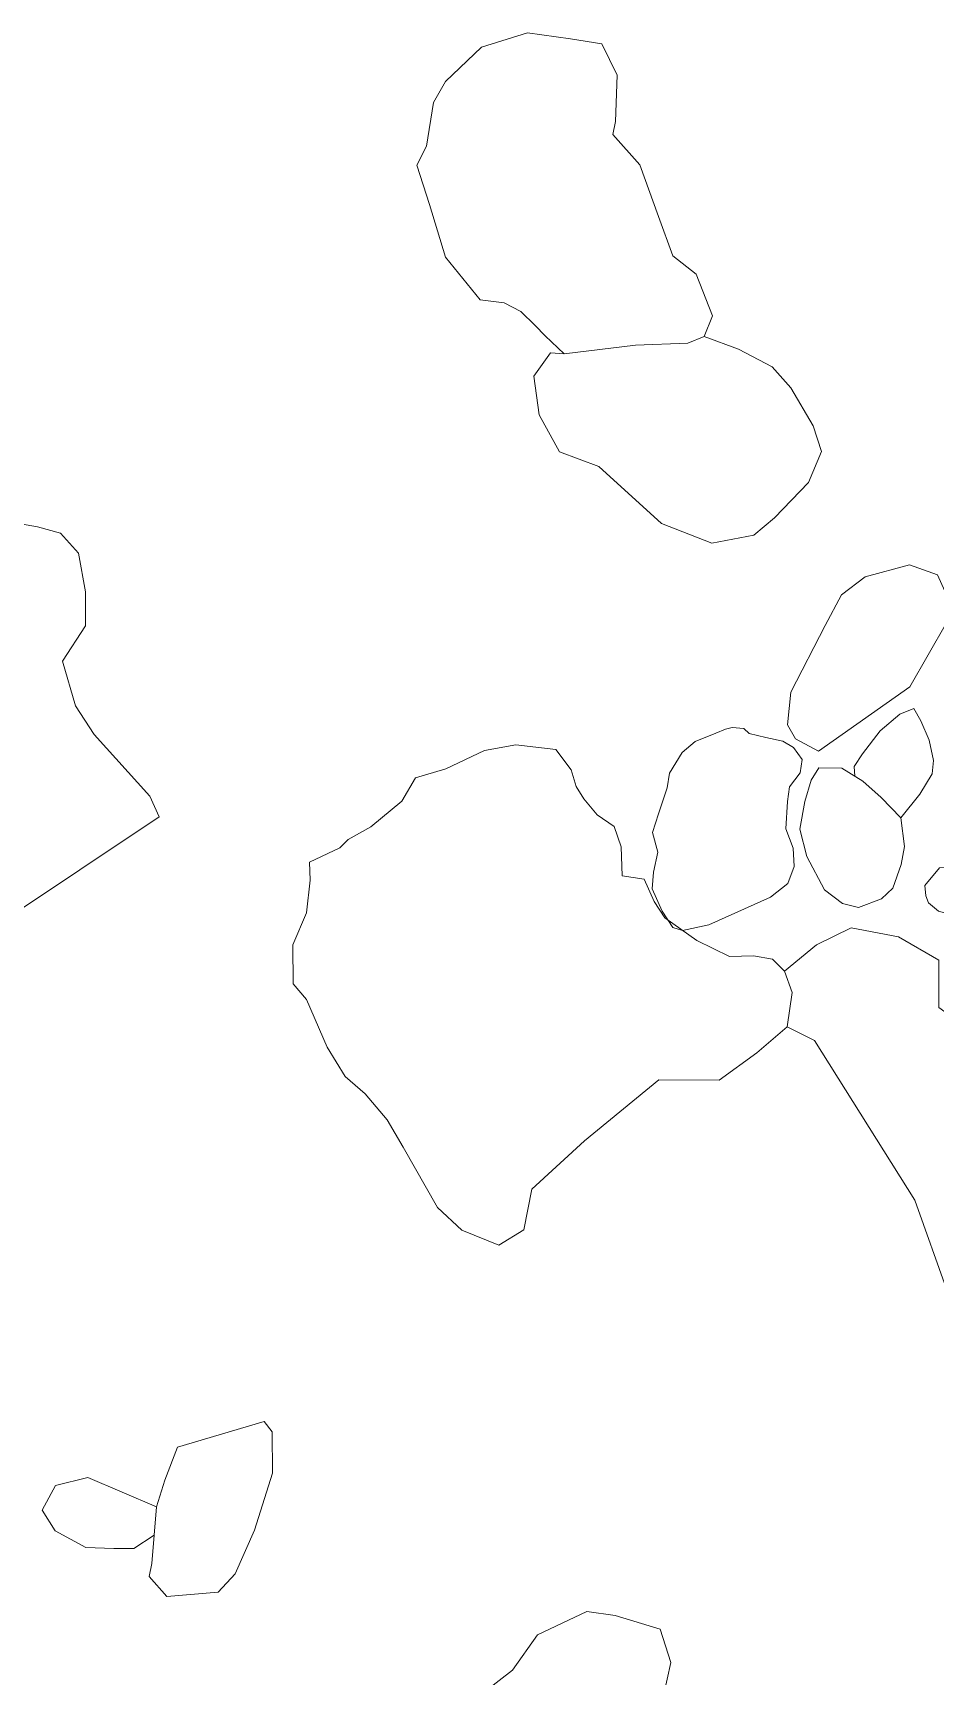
# Model space of a CAD drawing. Header units: metres. Extents: x -10443 to -4073, y -33280 to -26846.
# Drawn here: x -7931.937 to -7929.579, y -29731.074 to -29726.779 of the extents above; entities that cross this region are included whole.
import ezdxf

# ---------------------------------------------------------------- set-up
doc = ezdxf.new("R2010")
doc.units = ezdxf.units.M
doc.header["$MEASUREMENT"] = 0
doc.linetypes.add('CONTINUOUS_2', pattern=[0])
doc.layers.add('石', color=241, linetype='CONTINUOUS_2', lineweight=18)

msp = doc.modelspace()

# ---------------------------------------------------------------- linework, layer by layer
at = {"layer": '石', "color": 4, "linetype": 'CONTINUOUS_2', "lineweight": 18, "flags": 128}
for points in [[(-7930.4143, -29727.0104), (-7930.4095, -29726.8898), (-7930.4503, -29726.8074), (-7930.5318, -29726.7945), (-7930.6439, -29726.7789), (-7930.7644, -29726.8164), (-7930.8587, -29726.9062), (-7930.8904, -29726.9611), (-7930.9081, -29727.0749), (-7930.9336, -29727.1245), (-7930.9003, -29727.2274), (-7930.8585, -29727.3655), (-7930.7684, -29727.4772), (-7930.7056, -29727.4846), (-7930.6615, -29727.5077), (-7930.6243, -29727.5436), (-7930.5978, -29727.5709), (-7930.5481, -29727.6176), (-7930.3617, -29727.5954), (-7930.2248, -29727.5901), (-7930.1829, -29727.5726), (-7930.1609, -29727.5188), (-7930.2032, -29727.4094), (-7930.2644, -29727.3618), (-7930.3015, -29727.2586), (-7930.3511, -29727.1236), (-7930.4211, -29727.0444), (-7930.4143, -29727.0104)], [(-7930.5481, -29727.6176), (-7930.5839, -29727.6149), (-7930.6277, -29727.6764), (-7930.6135, -29727.7776), (-7930.5605, -29727.8745), (-7930.4581, -29727.9123), (-7930.2943, -29728.0611), (-7930.1624, -29728.113), (-7930.0529, -29728.0919), (-7929.999, -29728.0466), (-7929.9102, -29727.9544), (-7929.8762, -29727.8729), (-7929.8972, -29727.8057), (-7929.9558, -29727.7064), (-7930.0048, -29727.6521), (-7930.0931, -29727.606), (-7930.1829, -29727.5726), (-7930.2248, -29727.5901)], [(-7933.0425, -29729.0424), (-7933.2234, -29728.8479), (-7933.379, -29728.473), (-7933.372, -29728.3717), (-7933.201, -29728.1964), (-7933.1096, -29728.0526), (-7932.9983, -29727.9662), (-7932.9257, -29727.9053), (-7932.8194, -29727.8762), (-7932.6942, -29727.8948), (-7932.6247, -29727.9355), (-7932.5001, -29727.8734), (-7932.4164, -29727.9268), (-7932.3331, -29727.9418), (-7932.2222, -29727.9476), (-7932.1469, -29727.9446), (-7932.0697, -29728.0282), (-7931.9992, -29728.0575), (-7931.9253, -29728.0697), (-7931.8653, -29728.0865), (-7931.818, -29728.1387), (-7931.8, -29728.2402), (-7931.8, -29728.3286), (-7931.86, -29728.4214), (-7931.826, -29728.5377), (-7931.7769, -29728.6131), (-7931.6314, -29728.7738), (-7931.6073, -29728.8278), (-7932.0217, -29729.1049), (-7932.1988, -29729.2181), (-7932.3869, -29729.3477), (-7932.4579, -29729.3684), (-7932.7516, -29729.2543), (-7932.9062, -29729.1543), (-7933.0199, -29729.0694), (-7933.0425, -29729.0424)], [(-7929.9646, -29728.5876), (-7929.9558, -29728.5025), (-7929.8663, -29728.3284), (-7929.8233, -29728.2476), (-7929.7616, -29728.2004), (-7929.6461, -29728.1695), (-7929.5728, -29728.1952), (-7929.5534, -29728.2379), (-7929.5492, -29728.3215), (-7929.6446, -29728.4887), (-7929.8834, -29728.6562), (-7929.9434, -29728.624), (-7929.9646, -29728.5876)], [(-7929.6682, -29728.8304), (-7929.6187, -29728.7693), (-7929.5867, -29728.7159), (-7929.5828, -29728.6806), (-7929.5942, -29728.6279), (-7929.6159, -29728.5771), (-7929.6347, -29728.5447), (-7929.6706, -29728.5601), (-7929.7223, -29728.6035), (-7929.7685, -29728.6632), (-7929.7903, -29728.6962), (-7929.7885, -29728.7216)], [(-7930.1096, -29728.5944), (-7930.0791, -29728.5971), (-7930.0649, -29728.6103), (-7930.0214, -29728.6209), (-7929.977, -29728.6308), (-7929.9494, -29728.6469), (-7929.9265, -29728.6779), (-7929.9313, -29728.7134), (-7929.9592, -29728.7494), (-7929.9643, -29728.7882), (-7929.9688, -29728.8596), (-7929.9502, -29728.9099), (-7929.9475, -29728.958), (-7929.9634, -29729.0027), (-7930.0092, -29729.038), (-7930.1701, -29729.1102), (-7930.239, -29729.1255), (-7930.2647, -29729.1173), (-7930.2926, -29729.0747), (-7930.3182, -29729.0161), (-7930.3153, -29728.9728), (-7930.3039, -29728.9208), (-7930.3173, -29728.8692), (-7930.3019, -29728.8202), (-7930.2789, -29728.7522), (-7930.273, -29728.7142), (-7930.2401, -29728.6599), (-7930.206, -29728.6313), (-7930.152, -29728.6095), (-7930.1263, -29728.599), (-7930.1096, -29728.5944)], [(-7931.2139, -29728.9467), (-7931.135, -29728.9088), (-7931.1127, -29728.8877), (-7931.0534, -29728.8544), (-7930.9732, -29728.7871), (-7930.9371, -29728.7262), (-7930.8581, -29728.7024), (-7930.7566, -29728.6549), (-7930.6746, -29728.6403), (-7930.5706, -29728.6519), (-7930.5304, -29728.7054), (-7930.5175, -29728.7488), (-7930.4973, -29728.7813), (-7930.4625, -29728.8228), (-7930.4178, -29728.8536), (-7930.3994, -29728.9065), (-7930.397, -29728.9823), (-7930.3391, -29728.9912), (-7930.3135, -29729.0498), (-7930.2856, -29729.0924), (-7930.2021, -29729.151), (-7930.1161, -29729.1935), (-7930.0536, -29729.1913), (-7930.0039, -29729.1999), (-7929.9725, -29729.2317), (-7929.9526, -29729.2872), (-7929.9656, -29729.3767), (-7930.045, -29729.4449), (-7930.1435, -29729.5165), (-7930.3008, -29729.5154), (-7930.4954, -29729.6752), (-7930.6333, -29729.8015), (-7930.6541, -29729.9073), (-7930.7192, -29729.9477), (-7930.8157, -29729.9085), (-7930.8797, -29729.8491), (-7930.9696, -29729.6913), (-7931.0115, -29729.6204), (-7931.0689, -29729.552), (-7931.1207, -29729.5071), (-7931.1678, -29729.4299), (-7931.2223, -29729.306), (-7931.2571, -29729.2645), (-7931.2578, -29729.1626), (-7931.2217, -29729.0793), (-7931.2123, -29728.9936), (-7931.2139, -29728.9467)], [(-7929.8831, -29728.6997), (-7929.8225, -29728.7007), (-7929.7674, -29728.7346), (-7929.72, -29728.778), (-7929.6682, -29728.8304), (-7929.6585, -29728.9055), (-7929.6678, -29728.9525), (-7929.6894, -29729.0147), (-7929.7192, -29729.0429), (-7929.7792, -29729.0649), (-7929.821, -29729.0544), (-7929.8683, -29729.0187), (-7929.9145, -29728.9318), (-7929.9322, -29728.8602), (-7929.919, -29728.7879), (-7929.903, -29728.7321), (-7929.8831, -29728.6997)], [(-7929.6032, -29729.0345), (-7929.6054, -29729.0077), (-7929.5672, -29728.9617), (-7929.4946, -29728.9559), (-7929.4677, -29728.9738), (-7929.4531, -29729.0028), (-7929.4598, -29729.0398), (-7929.4882, -29729.0825), (-7929.5183, -29729.0966), (-7929.5418, -29729.0827), (-7929.5699, -29729.075), (-7929.5965, -29729.0533), (-7929.6032, -29729.0345)], [(-7929.3048, -29730.6655), (-7929.4515, -29730.4479), (-7929.5454, -29730.0725), (-7929.6314, -29729.8299), (-7929.8939, -29729.4126), (-7929.9656, -29729.3767), (-7929.9526, -29729.2872), (-7929.9725, -29729.2317), (-7929.8886, -29729.1625), (-7929.7981, -29729.1184), (-7929.6745, -29729.1422), (-7929.5693, -29729.2027), (-7929.5693, -29729.3262), (-7929.4776, -29729.3927), (-7929.3266, -29729.4493), (-7929.2477, -29729.4388), (-7929.173, -29729.428), (-7929.1146, -29729.4786), (-7929.1123, -29729.6002), (-7929.1157, -29729.615), (-7929.13, -29729.6788), (-7929.1105, -29729.778), (-7929.0289, -29729.8848), (-7928.9606, -29729.9471), (-7928.929, -29729.9564), (-7928.8845, -29729.9429), (-7928.8004, -29729.9481), (-7928.7239, -29730.0393), (-7928.7107, -29730.1358), (-7928.6717, -29730.2345), (-7928.6674, -29730.3345), (-7928.8507, -29730.4485), (-7929.0426, -29730.5617), (-7929.3048, -29730.6655)], [(-7931.3328, -29730.4083), (-7931.559, -29730.4756), (-7931.5922, -29730.5624), (-7931.6137, -29730.6322), (-7931.6266, -29730.7797), (-7931.6334, -29730.8137), (-7931.5868, -29730.8665), (-7931.4526, -29730.8552), (-7931.4086, -29730.8065), (-7931.3577, -29730.6931), (-7931.3113, -29730.5434), (-7931.3121, -29730.4357), (-7931.3328, -29730.4083)], [(-7931.6137, -29730.6322), (-7931.794, -29730.555), (-7931.8779, -29730.5758), (-7931.913, -29730.6407), (-7931.8793, -29730.6949), (-7931.7985, -29730.7378), (-7931.7257, -29730.7403), (-7931.6732, -29730.7411), (-7931.6202, -29730.706)], [(-7931.1287, -29731.5338), (-7931.0986, -29731.4826), (-7931.0037, -29731.3935), (-7930.9592, -29731.3398), (-7930.8502, -29731.2506), (-7930.788, -29731.1395), (-7930.6835, -29731.0589), (-7930.6178, -29730.966), (-7930.4895, -29730.9055), (-7930.4148, -29730.9159), (-7930.2975, -29730.9518), (-7930.2692, -29731.0388), (-7930.2986, -29731.1695), (-7930.3647, -29731.3687), (-7930.4193, -29731.4805), (-7930.5805, -29731.7855), (-7930.6986, -29731.9929), (-7930.8522, -29732.2396), (-7930.9608, -29732.2365), (-7931.1589, -29732.2166), (-7931.2846, -29732.1595), (-7931.3645, -29731.9885), (-7931.34, -29731.8407), (-7931.265, -29731.6718), (-7931.2063, -29731.6013), (-7931.1287, -29731.5338)]]:
    msp.add_lwpolyline(points, dxfattribs=at)

doc.saveas('drawing.dxf')
